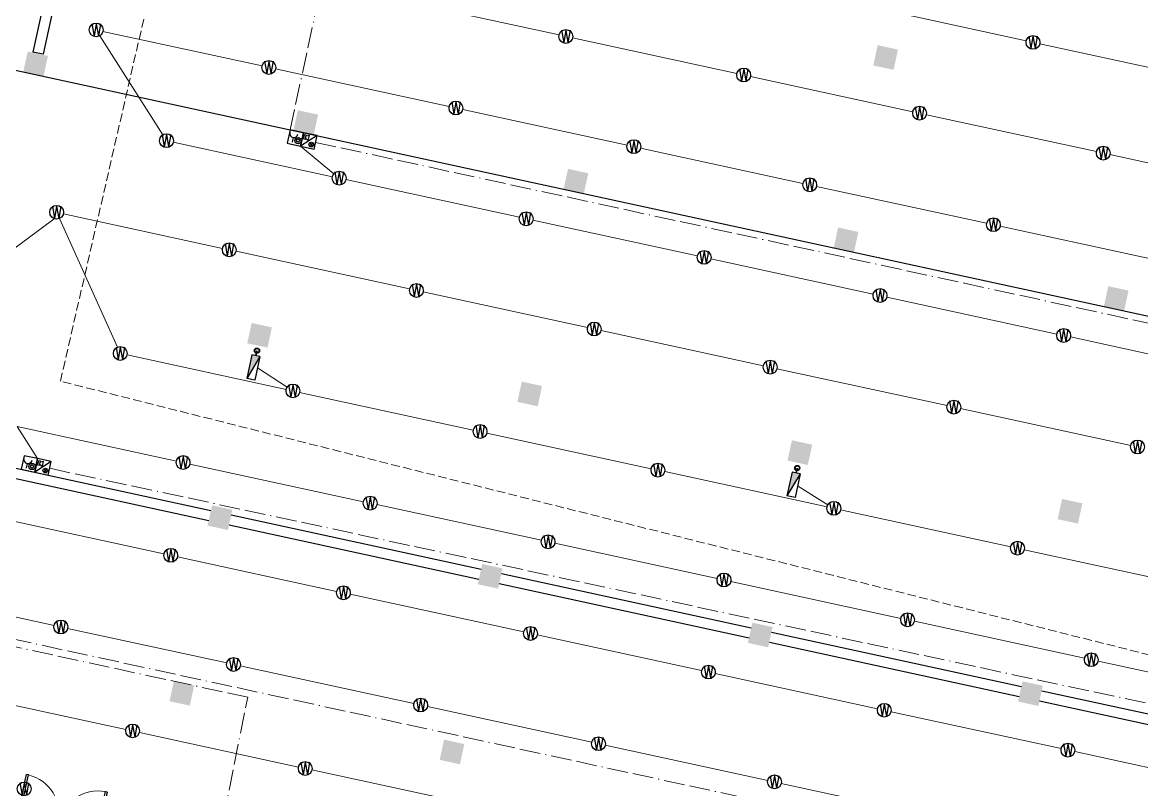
# Model space of a CAD drawing. Extents: x 791398 to 2325386, y -987887 to -518217.
# Drawn here: x 1584734 to 1617123, y -744201 to -722000 of the extents above; entities that cross this region are included whole.
import ezdxf
from ezdxf.enums import TextEntityAlignment as Align

# ---------------------------------------------------------------- set-up
doc = ezdxf.new("R2010")
doc.units = 0
doc.header["$LTSCALE"] = 1000
doc.header["$MEASUREMENT"] = 0
for name, pattern in [('ACAD_ISO11W100', [33.5, 12, -3, 12, -3, 0.5, -3]), ('BORDER', [1.75, 0.5, -0.25, 0.5, -0.25, 0, -0.25]), ('DASH', [0.35, 0.25, -0.1])]:
    doc.linetypes.add(name, pattern=pattern)
for name, color, linetype in [('COLUMN', 9, 'Continuous'), ('JPS-X', 1, 'BORDER'), ('JPS-XHS', 7, 'Continuous'), ('RD-equip', 3, 'Continuous'), ('STAIRS', 9, 'Continuous'), ('WALL', 8, 'Continuous'), ('WINDOW', 8, 'Continuous')]:
    doc.layers.add(name, color=color, linetype=linetype)
doc.layers.add('RD-line', color=2, linetype='Continuous', lineweight=0)
doc.styles.add('FS1', font='txt4', dxfattribs={"width": 0.8, "bigfont": 'fstxt'})
doc.styles.get("Standard").update_dxf_attribs({"font": 'gbenor.shx', "bigfont": 'gbcbig.shx'})

# ---------------------------------------------------------------- blocks, each defined once
blk = doc.blocks.new('FF')
at = {"linetype": 'Continuous'}
for radius in [75, 60]:
    blk.add_circle((0, 0), radius, dxfattribs=at)
blk = doc.blocks.new('DXHS')
at = {"layer": 'JPS-XHS'}
blk.add_hatch(color=256, dxfattribs=at).paths.add_polyline_path([(-350, 240), (-350, 0), (350, 0)])
at = {"layer": 'JPS-XHS', "linetype": 'Continuous'}
for p, q in [((-350, 240), (-350, 0)), ((-350, 240), (350, 240)), ((-350, 0), (350, 0)), ((350, 240), (350, 0))]:
    blk.add_line(p, q, dxfattribs=at)
at = {"layer": 'JPS-XHS'}
blk.add_line((-350, 240), (350, 0), dxfattribs=at)
blk = doc.blocks.new('xxhhsss')
at = {"layer": 'JPS-X', "const_width": 50}
for points in [[(126332, -33313), (126363, -33166)], [(141967, -36707), (141999, -36561)]]:
    blk.add_lwpolyline(points, dxfattribs=at)
at = {"layer": 'JPS-X', "rotation": 257.7513756366785}
for p in [(126363, -33166), (141999, -36561)]:
    blk.add_blockref('FF', p, dxfattribs=at)
at = {"layer": 'JPS-XHS', "rotation": 257.7513756366785}
for p in [(126140, -33629), (141776, -37024)]:
    blk.add_blockref('DXHS', p, dxfattribs=at)
blk = doc.blocks.new('_FZH')
blk.add_solid([(-0.5, -0.5), (0.5, -0.5), (-0.5, 0.5), (0.5, 0.5)])
blk = doc.blocks.new('$DorLib2D$00000002')
for p, q in [((-0.5, 0), (-0.5, 0.4875)), ((-0.475, 0.4875), (-0.5, 0.4875)), ((-0.475, 0), (-0.475, 0.4875)), ((0.475, 0), (0.475, 0.4875)), ((0.475, 0.4875), (0.5, 0.4875)), ((0.5, 0), (0.5, 0.4875)), ((-0.5, 0), (-0.475, 0)), ((0.5, 0), (0.475, 0))]:
    blk.add_line(p, q)
at = {"lineweight": 13}
for centre, start, end in [((-0.4875, 0), 0, 88.53072), ((0.4875, 0), 91.46928, 180)]:
    blk.add_arc(centre, 0.4875, start, end, dxfattribs=at)
blk = doc.blocks.new('yy')
at = {"layer": 'RD-equip'}
blk.add_circle((0, 0), 200, dxfattribs=at)
at = {"layer": 'RD-equip', "color": 4, "style": 'FS1', "width": 0.8}
blk.add_attdef('Y', text='', height=360, dxfattribs=at).set_placement((0, 0), align=Align.MIDDLE)
blk = doc.blocks.new('sadadfadsada')
for p, q in [((-400, 400), (-400, 0)), ((0, 400), (-400, 400)), ((400, 400), (0, 400)), ((400, 400), (0, 0)), ((0, 400), (0, 0)), ((0, 0), (0, 400)), ((33, 346, 0), (33, 226, 0)), ((92, 346, 0), (33, 346, 0)), ((92, 326, 0), (172, 366, 0)), ((92, 226, 0), (92, 346, 0)), ((172, 366, 0), (172, 206, 0)), ((400, 0), (400, 400)), ((-400, 0), (0, 0)), ((-268, 200), (-268, 60)), ((0, 0), (400, 0)), ((33, 226, 0), (92, 226, 0)), ((172, 206, 0), (92, 246, 0)), ((242, 159), (338, 64)), ((242, 64), (338, 159))]:
    blk.add_line(p, q)
for centre, radius in [((-109, 144), 90.3), ((-109, 144), 45.2), ((290, 111), 67.6)]:
    blk.add_circle(centre, radius)
blk.add_arc((-268, 320), 120, 180, 0)
at = {"flags": 9}
for p in [(-200, 400), (200, 400)]:
    blk.add_attdef('A', p, '', height=0.008, dxfattribs=at)

msp = doc.modelspace()

# ---------------------------------------------------------------- linework, layer by layer
at = {"layer": 'RD-line', "linetype": 'ACAD_ISO11W100', "ltscale": 0.05}
for p, q in [((1594899, -713966), (1592480, -725107)), ((1593219, -725472), (1623709, -732091)), ((1585525, -734904), (1628187, -744039)), ((1582028, -739314), (1612518, -745933)), ((1591256, -741528), (1581984, -739516)), ((1589057, -752423), (1591256, -741528))]:
    msp.add_line(p, q, dxfattribs=at)
at = {"layer": 'RD-line', "linetype": 'DASH'}
for p, q in [((1585833, -732382), (1589569, -716161)), ((1629936, -743467), (1585833, -732382))]:
    msp.add_line(p, q, dxfattribs=at)
at = {"layer": 'RD-line'}
for p, q in [((1595241, -721273), (1600265, -722363)), ((1608861, -721466), (1613784, -722535)), ((1587066, -722261), (1591671, -723260)), ((1586977, -722387), (1588796, -725254)), ((1600656, -722448), (1605413, -723481)), ((1614175, -722620), (1619099, -723689)), ((1592062, -723345), (1597086, -724436)), ((1605803, -723566), (1610503, -724586)), ((1597477, -724521), (1602234, -725554)), ((1610894, -724671), (1615817, -725740)), ((1589099, -725465), (1593704, -726465)), ((1592786, -725583), (1593746, -726379)), ((1602625, -725638), (1607324, -726659)), ((1616208, -725825), (1621132, -726894)), ((1594095, -726550), (1599119, -727640)), ((1607715, -726744), (1612639, -727812)), ((1583487, -729294), (1585652, -727682)), ((1585807, -727678), (1587485, -731397)), ((1585920, -727538), (1590525, -728538)), ((1599510, -727725), (1604267, -728758)), ((1613029, -727897), (1617954, -728966)), ((1590916, -728622), (1595940, -729713)), ((1604658, -728843), (1609357, -729863)), ((1596331, -729798), (1601088, -730831)), ((1609748, -729948), (1614672, -731017)), ((1601479, -730916), (1606178, -731936)), ((1615063, -731102), (1619987, -732171)), ((1587762, -731622), (1592368, -732621)), ((1591537, -731995), (1592396, -732555)), ((1606569, -732021), (1611493, -733090)), ((1592758, -732706), (1597782, -733797)), ((1611884, -733174), (1616808, -734243)), ((1584583, -733694), (1589189, -734694)), ((1584583, -733694), (1585176, -734624)), ((1598173, -733882), (1602930, -734914)), ((1589580, -734779), (1594604, -735870)), ((1603321, -734999), (1608021, -736020)), ((1607169, -735408), (1608046, -735956)), ((1594995, -735955), (1599752, -736987)), ((1608411, -736104), (1613335, -737173)), ((1583756, -736278), (1588832, -737380)), ((1600142, -737072), (1604842, -738092)), ((1589223, -737464), (1593828, -738464)), ((1613726, -737258), (1618650, -738327)), ((1585653, -739452), (1580578, -738350)), ((1605233, -738177), (1610156, -739246)), ((1594219, -738549), (1599243, -739640)), ((1610547, -739331), (1615471, -740400)), ((1590649, -740537), (1586044, -739537)), ((1599634, -739725), (1604391, -740757)), ((1596064, -741713), (1591040, -740622)), ((1615862, -740485), (1620506, -741493)), ((1604782, -740842), (1609481, -741862)), ((1582653, -741360), (1587728, -742462)), ((1601212, -742830), (1596455, -741797)), ((1609872, -741947), (1614795, -743016)), ((1588119, -742547), (1592725, -743547)), ((1606302, -743935), (1601603, -742915)), ((1615186, -743101), (1620110, -744170)), ((1593115, -743631), (1598139, -744722)), ((1611617, -745089), (1606693, -744020))]:
    msp.add_line(p, q, dxfattribs=at)
at = {"layer": 'STAIRS'}
msp.add_lwpolyline([(1505551, -694569), (1505423, -695156), (1505344, -695138), (1505344, -705576), (1505551, -705621), (1505423, -706207), (1631814, -733646), (1634232, -722506)], close=True, dxfattribs=at)
at = {"layer": 'WALL'}
for p, q in [((1586047, -718210), (1585038, -722858)), ((1586340, -718273), (1585331, -722922)), ((1585331, -722922), (1585038, -722858)), ((1582960, -734552), (1590191, -736122)), ((1582896, -734845), (1590127, -736415)), ((1590777, -736249), (1598009, -737819)), ((1590714, -736542), (1597945, -738112)), ((1598595, -737946), (1605827, -739516)), ((1598532, -738240), (1605763, -739810)), ((1606413, -739644), (1613645, -741214)), ((1606350, -739937), (1613581, -741507)), ((1614231, -741341), (1621463, -742911)), ((1614167, -741634), (1621399, -743204))]:
    msp.add_line(p, q, dxfattribs=at)

# ---------------------------------------------------------------- block references
at = {"layer": 'COLUMN'}
for p, xscale, yscale, zscale, rotation in [((1585117, -723201), 599.9999999999193, 599.9999999999687, 599.9999999999687, 347.7513756325794), ((1609716, -723016), 600.0000000001221, 600.0000000000331, 600.0000000000331, 347.751375632595), ((1592935, -724899), 600.0000000001469, 599.9999999999836, 599.9999999999836, 347.7513756325841), ((1600753, -726596), 600.0000000001469, 600.0000000000331, 600.0000000000331, 347.7513756325841), ((1608570, -728293), 599.9999999999441, 600.0000000000331, 600.0000000000331, 347.7513756325686), ((1616388, -729990), 600.0000000001716, 599.9999999999836, 599.9999999999836, 347.7513756325733), ((1591598, -731055), 599.9999999999193, 600.0000000000331, 600.0000000000331, 347.7513756325794), ((1599416, -732752), 599.9999999999193, 599.9999999999193, 599.9999999999193, 347.7513756325794), ((1607234, -734450), 600.0000000001469, 599.9999999999836, 599.9999999999836, 347.7513756325841), ((1615052, -736147), 600.0000000001469, 599.9999999999836, 599.9999999999836, 347.7513756325841), ((1590452, -736332), 599.9999999999441, 599.9999999999687, 599.9999999999687, 347.7513756325686), ((1598270, -738029), 599.9999999999441, 599.9999999999836, 599.9999999999836, 347.7513756325686), ((1606088, -739727), 599.9999999999441, 600.0000000000331, 600.0000000000331, 347.7513756325686), ((1589349, -741415), 600.0000000001716, 600.0000000000824, 600.0000000000824, 347.7513756325733), ((1613906, -741424), 599.9999999999193, 599.9999999999687, 599.9999999999687, 347.7513756325794), ((1597167, -743112), 599.9999999999193, 600.0000000000331, 600.0000000000331, 347.7513756325794)]:
    msp.add_blockref('_FZH', p, dxfattribs=dict(at, xscale=xscale, yscale=yscale, zscale=zscale, rotation=rotation))
at = {"layer": 'JPS-XHS'}
msp.add_blockref('xxhhsss', (1465159, -698333), dxfattribs=at)
at = {"layer": 'RD-equip'}
for p in [(1586870, -722218), (1600460, -722406), (1613980, -722578), (1591866, -723303), (1605608, -723523), (1597281, -724478), (1610698, -724628), (1588903, -725423), (1602429, -725596), (1616013, -725782), (1593900, -726507), (1607519, -726701), (1585725, -727495), (1599314, -727683), (1612834, -727855), (1590721, -728580), (1604462, -728800), (1596136, -729756), (1609553, -729905), (1601284, -730873), (1614867, -731059), (1587567, -731579), (1606374, -731978), (1592563, -732664), (1611688, -733132), (1597978, -733839), (1617003, -734286), (1589384, -734737), (1603126, -734957), (1594799, -735912), (1608216, -736062), (1599947, -737030), (1613531, -737216), (1589027, -737422), (1605037, -738135), (1594023, -738507), (1610352, -739289), (1585848, -739495), (1599438, -739682), (1590845, -740579), (1615667, -740442), (1604586, -740800), (1596259, -741755), (1609676, -741905), (1587924, -742504), (1601407, -742873), (1614991, -743059), (1592920, -743589), (1584787, -744182), (1606498, -743978)]:
    msp.add_blockref('yy', p, dxfattribs=at).add_auto_attribs({'Y': 'W'})
at = {"layer": 'RD-equip', "color": 4, "rotation": 347.7513756287452}
for p in [(1592786, -725583), (1585091, -735015)]:
    msp.add_blockref('sadadfadsada', p, dxfattribs=at)
at = {"layer": 'WINDOW', "xscale": 2400, "yscale": -2400, "zscale": 2400, "rotation": 167.7513756325514}
msp.add_blockref('$DorLib2D$00000002', (1585773, -745161), dxfattribs=at)

doc.saveas('drawing.dxf')
